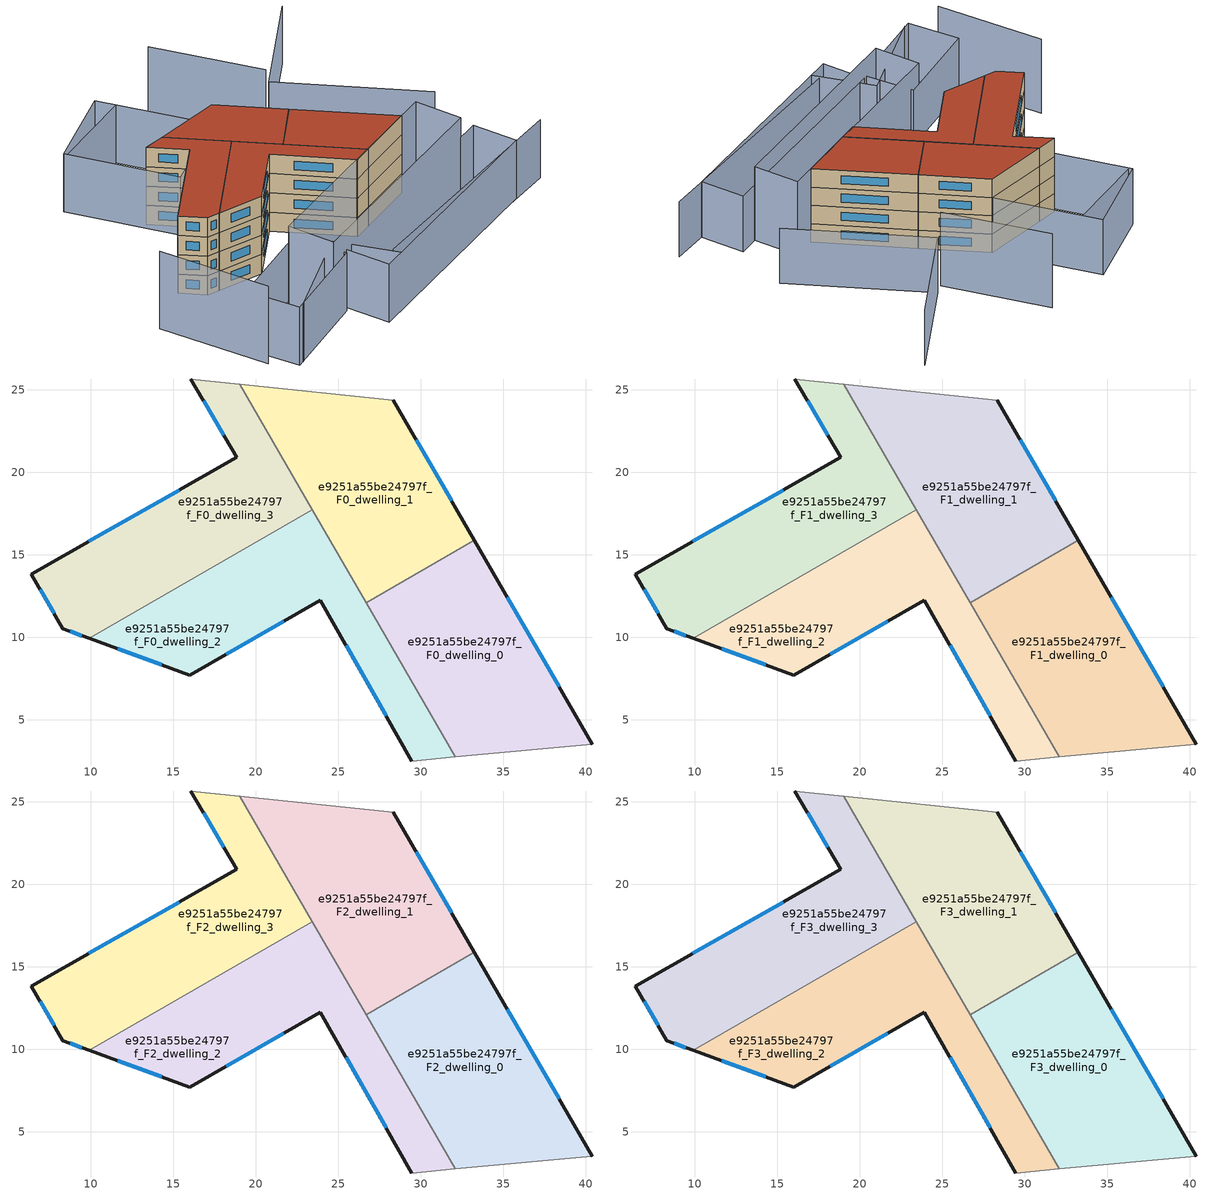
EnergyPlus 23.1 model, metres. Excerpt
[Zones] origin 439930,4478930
e9251a55be24797f_F0_dwelling_0
 floor ground (EU_floor_Construction): 33.25,15.9 40.4,3.54 32.08,2.76 26.68,12.1 z0
 wall outside (EU_wall_Construction): 40.4,3.54 33.25,15.9 z0:3
 wall adiabatic (EU_wall_Construction): 32.08,2.76 40.4,3.54 z0:3
 wall to e9251a55be24797f_F0_dwelling_1 (EU_wall_Construction): 33.25,15.9 26.68,12.1 z0:3
 wall to e9251a55be24797f_F0_dwelling_2 (EU_wall_Construction): 26.68,12.1 32.08,2.76 z0:3
 window (EU_Window_Construction): 38.39,7.01 35.25,12.43 z0.84:2.16
e9251a55be24797f_F0_dwelling_1
 floor ground (EU_floor_Construction): 28.34,24.37 33.25,15.9 26.68,12.1 19.03,25.35 z0
 wall outside (EU_wall_Construction): 33.25,15.9 28.34,24.37 z0:3
 wall adiabatic (EU_wall_Construction): 28.34,24.37 19.03,25.35 z0:3
 wall to e9251a55be24797f_F0_dwelling_3 (EU_wall_Construction): 19.03,25.35 23.42,17.74 z0:3
 wall to e9251a55be24797f_F0_dwelling_2 (EU_wall_Construction): 23.42,17.74 26.68,12.1 z0:3
 window (EU_Window_Construction): 31.87,18.28 29.72,21.99 z0.84:2.16
e9251a55be24797f_F0_dwelling_2
 floor ground (EU_floor_Construction): 23.42,17.74 32.08,2.76 29.46,2.51 23.92,12.26 16.01,7.72 9.93,9.95 z0
 wall outside (EU_wall_Construction): 9.93,9.95 16.01,7.72 23.92,12.26 29.46,2.51 z0:3
 wall adiabatic (EU_wall_Construction): 29.46,2.51 32.08,2.76 z0:3
 wall to e9251a55be24797f_F0_dwelling_3 (EU_wall_Construction): 23.42,17.74 9.93,9.95 z0:3
 window (EU_Window_Construction): 25.48,9.52 27.9,5.25 / 18.23,8.99 21.7,10.99 / 11.64,9.32 14.3,8.34 z0.84:2.16
e9251a55be24797f_F0_dwelling_3
 floor ground (EU_floor_Construction): 19.03,25.35 23.42,17.74 9.93,9.95 8.32,10.53 6.4,13.83 18.85,20.92 16.07,25.66 z0
 wall outside (EU_wall_Construction): 16.07,25.66 18.85,20.92 6.4,13.83 8.32,10.53 9.93,9.95 z0:3
 wall adiabatic (EU_wall_Construction): 19.03,25.35 16.07,25.66 z0:3
 window (EU_Window_Construction): 16.85,24.33 18.07,22.25 / 8.77,10.37 9.48,10.11 / 6.94,12.91 7.78,11.46 / 15.36,18.93 9.9,15.82 z0.84:2.16
e9251a55be24797f_F1_dwelling_0
 floor to e9251a55be24797f_F0_dwelling_0 (EU_floor_Construction): 33.25,15.9 40.4,3.54 32.08,2.76 26.68,12.1 z3
 wall outside (EU_wall_Construction): 40.4,3.54 33.25,15.9 z3:6
 wall adiabatic (EU_wall_Construction): 32.08,2.76 40.4,3.54 z3:6
 wall to e9251a55be24797f_F1_dwelling_1 (EU_wall_Construction): 33.25,15.9 26.68,12.1 z3:6
 wall to e9251a55be24797f_F1_dwelling_2 (EU_wall_Construction): 26.68,12.1 32.08,2.76 z3:6
 window (EU_Window_Construction): 38.39,7.01 35.25,12.43 z3.84:5.16
e9251a55be24797f_F1_dwelling_1
 floor to e9251a55be24797f_F0_dwelling_1 (EU_floor_Construction): 28.34,24.37 33.25,15.9 26.68,12.1 19.03,25.35 z3
 wall outside (EU_wall_Construction): 33.25,15.9 28.34,24.37 z3:6
 wall adiabatic (EU_wall_Construction): 28.34,24.37 19.03,25.35 z3:6
 wall to e9251a55be24797f_F1_dwelling_3 (EU_wall_Construction): 19.03,25.35 23.42,17.74 z3:6
 wall to e9251a55be24797f_F1_dwelling_2 (EU_wall_Construction): 23.42,17.74 26.68,12.1 z3:6
 window (EU_Window_Construction): 31.87,18.28 29.72,21.99 z3.84:5.16
e9251a55be24797f_F1_dwelling_2
 floor to e9251a55be24797f_F0_dwelling_2 (EU_floor_Construction): 23.42,17.74 32.08,2.76 29.46,2.51 23.92,12.26 16.01,7.72 9.93,9.95 z3
 wall outside (EU_wall_Construction): 9.93,9.95 16.01,7.72 23.92,12.26 29.46,2.51 z3:6
 wall adiabatic (EU_wall_Construction): 29.46,2.51 32.08,2.76 z3:6
 wall to e9251a55be24797f_F1_dwelling_3 (EU_wall_Construction): 23.42,17.74 9.93,9.95 z3:6
 window (EU_Window_Construction): 25.48,9.52 27.9,5.25 / 18.23,8.99 21.7,10.99 / 11.64,9.32 14.3,8.34 z3.84:5.16
e9251a55be24797f_F1_dwelling_3
 floor to e9251a55be24797f_F0_dwelling_3 (EU_floor_Construction): 19.03,25.35 23.42,17.74 9.93,9.95 8.32,10.53 6.4,13.83 18.85,20.92 16.07,25.66 z3
 wall outside (EU_wall_Construction): 16.07,25.66 18.85,20.92 6.4,13.83 8.32,10.53 9.93,9.95 z3:6
 wall adiabatic (EU_wall_Construction): 19.03,25.35 16.07,25.66 z3:6
 window (EU_Window_Construction): 16.85,24.33 18.07,22.25 / 8.77,10.37 9.48,10.11 / 6.94,12.91 7.78,11.46 / 15.36,18.93 9.9,15.82 z3.84:5.16
e9251a55be24797f_F2_dwelling_0
 floor to e9251a55be24797f_F1_dwelling_0 (EU_floor_Construction): 33.25,15.9 40.4,3.54 32.08,2.76 26.68,12.1 z6
 wall outside (EU_wall_Construction): 40.4,3.54 33.25,15.9 z6:9
 wall adiabatic (EU_wall_Construction): 32.08,2.76 40.4,3.54 z6:9
 wall to e9251a55be24797f_F2_dwelling_1 (EU_wall_Construction): 33.25,15.9 26.68,12.1 z6:9
 wall to e9251a55be24797f_F2_dwelling_2 (EU_wall_Construction): 26.68,12.1 32.08,2.76 z6:9
 window (EU_Window_Construction): 38.39,7.01 35.25,12.43 z6.84:8.16
e9251a55be24797f_F2_dwelling_1
 floor to e9251a55be24797f_F1_dwelling_1 (EU_floor_Construction): 28.34,24.37 33.25,15.9 26.68,12.1 19.03,25.35 z6
 wall outside (EU_wall_Construction): 33.25,15.9 28.34,24.37 z6:9
 wall adiabatic (EU_wall_Construction): 28.34,24.37 19.03,25.35 z6:9
 wall to e9251a55be24797f_F2_dwelling_3 (EU_wall_Construction): 19.03,25.35 23.42,17.74 z6:9
 wall to e9251a55be24797f_F2_dwelling_2 (EU_wall_Construction): 23.42,17.74 26.68,12.1 z6:9
 window (EU_Window_Construction): 31.87,18.28 29.72,21.99 z6.84:8.16
e9251a55be24797f_F2_dwelling_2
 floor to e9251a55be24797f_F1_dwelling_2 (EU_floor_Construction): 23.42,17.74 32.08,2.76 29.46,2.51 23.92,12.26 16.01,7.72 9.93,9.95 z6
 wall outside (EU_wall_Construction): 9.93,9.95 16.01,7.72 23.92,12.26 29.46,2.51 z6:9
 wall adiabatic (EU_wall_Construction): 29.46,2.51 32.08,2.76 z6:9
 wall to e9251a55be24797f_F2_dwelling_3 (EU_wall_Construction): 23.42,17.74 9.93,9.95 z6:9
 window (EU_Window_Construction): 25.48,9.52 27.9,5.25 / 18.23,8.99 21.7,10.99 / 11.64,9.32 14.3,8.34 z6.84:8.16
e9251a55be24797f_F2_dwelling_3
 floor to e9251a55be24797f_F1_dwelling_3 (EU_floor_Construction): 19.03,25.35 23.42,17.74 9.93,9.95 8.32,10.53 6.4,13.83 18.85,20.92 16.07,25.66 z6
 wall outside (EU_wall_Construction): 16.07,25.66 18.85,20.92 6.4,13.83 8.32,10.53 9.93,9.95 z6:9
 wall adiabatic (EU_wall_Construction): 19.03,25.35 16.07,25.66 z6:9
 window (EU_Window_Construction): 16.85,24.33 18.07,22.25 / 8.77,10.37 9.48,10.11 / 6.94,12.91 7.78,11.46 / 15.36,18.93 9.9,15.82 z6.84:8.16
e9251a55be24797f_F3_dwelling_0
 floor to e9251a55be24797f_F2_dwelling_0 (EU_floor_Construction): 33.25,15.9 40.4,3.54 32.08,2.76 26.68,12.1 z9
 wall outside (EU_wall_Construction): 40.4,3.54 33.25,15.9 z9:12
 wall adiabatic (EU_wall_Construction): 32.08,2.76 40.4,3.54 z9:12
 wall to e9251a55be24797f_F3_dwelling_1 (EU_wall_Construction): 33.25,15.9 26.68,12.1 z9:12
 wall to e9251a55be24797f_F3_dwelling_2 (EU_wall_Construction): 26.68,12.1 32.08,2.76 z9:12
 window (EU_Window_Construction): 38.39,7.01 35.25,12.43 z9.84:11.16
 roof outside (EU_roof_Construction): 40.4,3.54 33.25,15.9 26.68,12.1 32.08,2.76 z12
e9251a55be24797f_F3_dwelling_1
 floor to e9251a55be24797f_F2_dwelling_1 (EU_floor_Construction): 28.34,24.37 33.25,15.9 26.68,12.1 19.03,25.35 z9
 wall outside (EU_wall_Construction): 33.25,15.9 28.34,24.37 z9:12
 wall adiabatic (EU_wall_Construction): 28.34,24.37 19.03,25.35 z9:12
 wall to e9251a55be24797f_F3_dwelling_3 (EU_wall_Construction): 19.03,25.35 23.42,17.74 z9:12
 wall to e9251a55be24797f_F3_dwelling_2 (EU_wall_Construction): 23.42,17.74 26.68,12.1 z9:12
 window (EU_Window_Construction): 31.87,18.28 29.72,21.99 z9.84:11.16
 roof outside (EU_roof_Construction): 33.25,15.9 28.34,24.37 19.03,25.35 26.68,12.1 z12
e9251a55be24797f_F3_dwelling_2
 floor to e9251a55be24797f_F2_dwelling_2 (EU_floor_Construction): 23.42,17.74 32.08,2.76 29.46,2.51 23.92,12.26 16.01,7.72 9.93,9.95 z9
 wall outside (EU_wall_Construction): 9.93,9.95 16.01,7.72 23.92,12.26 29.46,2.51 z9:12
 wall adiabatic (EU_wall_Construction): 29.46,2.51 32.08,2.76 z9:12
 wall to e9251a55be24797f_F3_dwelling_3 (EU_wall_Construction): 23.42,17.74 9.93,9.95 z9:12
 window (EU_Window_Construction): 25.48,9.52 27.9,5.25 / 18.23,8.99 21.7,10.99 / 11.64,9.32 14.3,8.34 z9.84:11.16
 roof outside (EU_roof_Construction): 32.08,2.76 23.42,17.74 9.93,9.95 16.01,7.72 23.92,12.26 29.46,2.51 z12
e9251a55be24797f_F3_dwelling_3
 floor to e9251a55be24797f_F2_dwelling_3 (EU_floor_Construction): 19.03,25.35 23.42,17.74 9.93,9.95 8.32,10.53 6.4,13.83 18.85,20.92 16.07,25.66 z9
 wall outside (EU_wall_Construction): 16.07,25.66 18.85,20.92 6.4,13.83 8.32,10.53 9.93,9.95 z9:12
 wall adiabatic (EU_wall_Construction): 19.03,25.35 16.07,25.66 z9:12
 window (EU_Window_Construction): 16.85,24.33 18.07,22.25 / 8.77,10.37 9.48,10.11 / 6.94,12.91 7.78,11.46 / 15.36,18.93 9.9,15.82 z9.84:11.16
 roof outside (EU_roof_Construction): 23.42,17.74 19.03,25.35 16.07,25.66 18.85,20.92 6.4,13.83 8.32,10.53 9.93,9.95 z12
shading: 19.81,-9.9 53.21,-8.65 / 50.33,5.59 39.9,23.82 / 39.9,23.82 54.08,31.93 / 3.7,-7.53 16.73,-2.71 / 16.73,-2.71 19.85,-11.13 / 24.52,36.46 12.6,35.23 / 47.84,-8.85 16.85,-11.39 / 16.85,-11.39 16.33,-5.04 / 16.33,-5.04 47.32,-2.5 / 47.32,-2.5 47.84,-8.85 / 16.81,20.83 12.26,35.68 / 12.26,35.68 23.79,39.22 / 23.79,39.22 28.34,24.37 / 28.34,24.37 16.81,20.83 / 15.83,-5.58 2.86,-7.6 / 2.86,-7.6 1.71,-0.18 / 1.71,-0.18 14.68,1.83 / 14.68,1.83 15.83,-5.58 z0:9; 38.35,23.18 33.73,38.06 / -1.05,11.24 0.78,-4.22 / 44.33,-2.74 13.31,-5.36 / 13.31,-5.36 12.75,1.21 / 12.75,1.21 43.78,3.83 / 43.78,3.83 44.33,-2.74 z0:12
[Building]
EU S2 Campaign: North Axis=0; Terrain=City; Solar Distribution=FullExterior
[Site:Location]
Madrid: Latitude=40.5; Longitude=-3.5; Time Zone=1; Elevation=609
[SizingPeriod:WeatherFileDays]
AnnualSizingPeriod: Begin Month=1; Begin Day of Month=1; End Month=12; End Day of Month=31; Day of Week for Start Day=Monday; Use Weather File Daylight Saving Period=No; Use Weather File Rain and Snow Indicators=No
[MATERIAL]
EU_InternalMass_Material: Roughness=MediumRough; Thickness=0.1; Conductivity=1; Density=1800; Specific Heat=900; Thermal Absorptance=0.9; Solar Absorptance=0.7; Visible Absorptance=0.7
[MATERIAL:NOMASS] Roughness=MediumRough; Thermal Absorptance=0.9; Solar Absorptance=0.7; Visible Absorptance=0.7
Name | Thermal Resistance
EU_wall_NoMass; EU_roof_NoMass | 2.16768
EU_floor_NoMass | 1.14339
[WINDOWMATERIAL:SIMPLEGLAZINGSYSTEM]
EU_Window_SimpleGlazing: UFactor=3.23888; Solar Heat Gain Coefficient=0.85; Visible Transmittance=0.85
[CONSTRUCTION]
EU_wall_Construction: EU_wall_NoMass
EU_roof_Construction: EU_roof_NoMass
EU_floor_Construction: EU_floor_NoMass
EU_Window_Construction: EU_Window_SimpleGlazing
EU_InternalMass_Construction: EU_InternalMass_Material
[ZONE] Type=1; Multiplier=1; Ceiling Height=autocalculate; Floor Area=autocalculate; Part of Total Floor Area=Yes
Name | Volume
e9251a55be24797f_F0_dwelling_0; e9251a55be24797f_F1_dwelling_0; e9251a55be24797f_F2_dwelling_0; e9251a55be24797f_F3_dwelling_0 | 285.082
e9251a55be24797f_F0_dwelling_1; e9251a55be24797f_F1_dwelling_1; e9251a55be24797f_F2_dwelling_1; e9251a55be24797f_F3_dwelling_1; e9251a55be24797f_F0_dwelling_2; e9251a55be24797f_F1_dwelling_2; e9251a55be24797f_F2_dwelling_2; e9251a55be24797f_F3_dwelling_2 | 285.08
e9251a55be24797f_F0_dwelling_3 | 285.101
e9251a55be24797f_F1_dwelling_3; e9251a55be24797f_F2_dwelling_3; e9251a55be24797f_F3_dwelling_3 | 285.1
[INTERNALMASS] Construction=EU_InternalMass_Construction
Name | Zone or ZoneList | Surface Area
e9251a55be24797f_F0_dwelling_0_EU_InternalMass | e9251a55be24797f_F0_dwelling_0 | 95.0291
e9251a55be24797f_F0_dwelling_1_EU_InternalMass | e9251a55be24797f_F0_dwelling_1 | 95.0286
e9251a55be24797f_F0_dwelling_2_EU_InternalMass | e9251a55be24797f_F0_dwelling_2 | 95.0277
e9251a55be24797f_F0_dwelling_3_EU_InternalMass | e9251a55be24797f_F0_dwelling_3 | 95.0332
e9251a55be24797f_F1_dwelling_0_EU_InternalMass | e9251a55be24797f_F1_dwelling_0 | 95.0291
e9251a55be24797f_F1_dwelling_1_EU_InternalMass | e9251a55be24797f_F1_dwelling_1 | 95.0286
e9251a55be24797f_F1_dwelling_2_EU_InternalMass | e9251a55be24797f_F1_dwelling_2 | 95.0277
e9251a55be24797f_F1_dwelling_3_EU_InternalMass | e9251a55be24797f_F1_dwelling_3 | 95.0332
e9251a55be24797f_F2_dwelling_0_EU_InternalMass | e9251a55be24797f_F2_dwelling_0 | 95.0291
e9251a55be24797f_F2_dwelling_1_EU_InternalMass | e9251a55be24797f_F2_dwelling_1 | 95.0286
e9251a55be24797f_F2_dwelling_2_EU_InternalMass | e9251a55be24797f_F2_dwelling_2 | 95.0277
e9251a55be24797f_F2_dwelling_3_EU_InternalMass | e9251a55be24797f_F2_dwelling_3 | 95.0332
e9251a55be24797f_F3_dwelling_0_EU_InternalMass | e9251a55be24797f_F3_dwelling_0 | 95.0291
e9251a55be24797f_F3_dwelling_1_EU_InternalMass | e9251a55be24797f_F3_dwelling_1 | 95.0286
e9251a55be24797f_F3_dwelling_2_EU_InternalMass | e9251a55be24797f_F3_dwelling_2 | 95.0277
e9251a55be24797f_F3_dwelling_3_EU_InternalMass | e9251a55be24797f_F3_dwelling_3 | 95.0332
[OTHEREQUIPMENT] Fuel Type=Electricity; Design Level Calculation Method=Watts/Area; Power per Zone Floor Area=1; Fraction Latent=0; Fraction Radiant=0; Fraction Lost=0; Carbon Dioxide Generation Rate=0; EndUse Subcategory=EU_Step8_InternalGains
Name | Zone or ZoneList or Space or SpaceList | Schedule
EU_Step8_InternalGain_e9251a55be24797f_F0_dwelling_0_f000 | e9251a55be24797f_F0_dwelling_0 | EU_Step8_GainSchedule_e9251a55be24797f_F0_dwelling_0_f000
EU_Step8_InternalGain_e9251a55be24797f_F0_dwelling_1_f000 | e9251a55be24797f_F0_dwelling_1 | EU_Step8_GainSchedule_e9251a55be24797f_F0_dwelling_1_f000
EU_Step8_InternalGain_e9251a55be24797f_F0_dwelling_2_f000 | e9251a55be24797f_F0_dwelling_2 | EU_Step8_GainSchedule_e9251a55be24797f_F0_dwelling_2_f000
EU_Step8_InternalGain_e9251a55be24797f_F0_dwelling_3_f000 | e9251a55be24797f_F0_dwelling_3 | EU_Step8_GainSchedule_e9251a55be24797f_F0_dwelling_3_f000
EU_Step8_InternalGain_e9251a55be24797f_F1_dwelling_0_f000 | e9251a55be24797f_F1_dwelling_0 | EU_Step8_GainSchedule_e9251a55be24797f_F1_dwelling_0_f000
EU_Step8_InternalGain_e9251a55be24797f_F1_dwelling_1_f000 | e9251a55be24797f_F1_dwelling_1 | EU_Step8_GainSchedule_e9251a55be24797f_F1_dwelling_1_f000
EU_Step8_InternalGain_e9251a55be24797f_F1_dwelling_2_f000 | e9251a55be24797f_F1_dwelling_2 | EU_Step8_GainSchedule_e9251a55be24797f_F1_dwelling_2_f000
EU_Step8_InternalGain_e9251a55be24797f_F1_dwelling_3_f000 | e9251a55be24797f_F1_dwelling_3 | EU_Step8_GainSchedule_e9251a55be24797f_F1_dwelling_3_f000
EU_Step8_InternalGain_e9251a55be24797f_F2_dwelling_0_f000 | e9251a55be24797f_F2_dwelling_0 | EU_Step8_GainSchedule_e9251a55be24797f_F2_dwelling_0_f000
EU_Step8_InternalGain_e9251a55be24797f_F2_dwelling_1_f000 | e9251a55be24797f_F2_dwelling_1 | EU_Step8_GainSchedule_e9251a55be24797f_F2_dwelling_1_f000
EU_Step8_InternalGain_e9251a55be24797f_F2_dwelling_2_f000 | e9251a55be24797f_F2_dwelling_2 | EU_Step8_GainSchedule_e9251a55be24797f_F2_dwelling_2_f000
EU_Step8_InternalGain_e9251a55be24797f_F2_dwelling_3_f000 | e9251a55be24797f_F2_dwelling_3 | EU_Step8_GainSchedule_e9251a55be24797f_F2_dwelling_3_f000
EU_Step8_InternalGain_e9251a55be24797f_F3_dwelling_0_f000 | e9251a55be24797f_F3_dwelling_0 | EU_Step8_GainSchedule_e9251a55be24797f_F3_dwelling_0_f000
EU_Step8_InternalGain_e9251a55be24797f_F3_dwelling_1_f000 | e9251a55be24797f_F3_dwelling_1 | EU_Step8_GainSchedule_e9251a55be24797f_F3_dwelling_1_f000
EU_Step8_InternalGain_e9251a55be24797f_F3_dwelling_2_f000 | e9251a55be24797f_F3_dwelling_2 | EU_Step8_GainSchedule_e9251a55be24797f_F3_dwelling_2_f000
EU_Step8_InternalGain_e9251a55be24797f_F3_dwelling_3_f000 | e9251a55be24797f_F3_dwelling_3 | EU_Step8_GainSchedule_e9251a55be24797f_F3_dwelling_3_f000
[ZONEVENTILATION:DESIGNFLOWRATE] Schedule=EU_AlwaysOn; Design Flow Rate Calculation Method=AirChanges/Hour; Air Changes per Hour=0.480546; Ventilation Type=Natural; Fan Pressure Rise=0; Fan Total Efficiency=1; Constant Term Coefficient=1; Temperature Term Coefficient=0; Velocity Term Coefficient=0; Velocity Squared Term Coefficient=0; Minimum Indoor Temperature=-100; Maximum Indoor Temperature=100; Delta Temperature=-100; Minimum Outdoor Temperature=-100; Maximum Outdoor Temperature=100; Maximum Wind Speed=40
Name | Zone or ZoneList or Space or SpaceList
EU_ConstantAir_e9251a55be24797f_F0_dwelling_0 | e9251a55be24797f_F0_dwelling_0
EU_ConstantAir_e9251a55be24797f_F0_dwelling_1 | e9251a55be24797f_F0_dwelling_1
EU_ConstantAir_e9251a55be24797f_F0_dwelling_2 | e9251a55be24797f_F0_dwelling_2
EU_ConstantAir_e9251a55be24797f_F0_dwelling_3 | e9251a55be24797f_F0_dwelling_3
EU_ConstantAir_e9251a55be24797f_F1_dwelling_0 | e9251a55be24797f_F1_dwelling_0
EU_ConstantAir_e9251a55be24797f_F1_dwelling_1 | e9251a55be24797f_F1_dwelling_1
EU_ConstantAir_e9251a55be24797f_F1_dwelling_2 | e9251a55be24797f_F1_dwelling_2
EU_ConstantAir_e9251a55be24797f_F1_dwelling_3 | e9251a55be24797f_F1_dwelling_3
EU_ConstantAir_e9251a55be24797f_F2_dwelling_0 | e9251a55be24797f_F2_dwelling_0
EU_ConstantAir_e9251a55be24797f_F2_dwelling_1 | e9251a55be24797f_F2_dwelling_1
EU_ConstantAir_e9251a55be24797f_F2_dwelling_2 | e9251a55be24797f_F2_dwelling_2
EU_ConstantAir_e9251a55be24797f_F2_dwelling_3 | e9251a55be24797f_F2_dwelling_3
EU_ConstantAir_e9251a55be24797f_F3_dwelling_0 | e9251a55be24797f_F3_dwelling_0
EU_ConstantAir_e9251a55be24797f_F3_dwelling_1 | e9251a55be24797f_F3_dwelling_1
EU_ConstantAir_e9251a55be24797f_F3_dwelling_2 | e9251a55be24797f_F3_dwelling_2
EU_ConstantAir_e9251a55be24797f_F3_dwelling_3 | e9251a55be24797f_F3_dwelling_3
[HVACTEMPLATE:THERMOSTAT] Constant Heating Setpoint=20; Constant Cooling Setpoint=50
EU_HeatOnly_e9251a55be24797f_F0_dwelling_0; EU_HeatOnly_e9251a55be24797f_F0_dwelling_1; EU_HeatOnly_e9251a55be24797f_F0_dwelling_2; EU_HeatOnly_e9251a55be24797f_F0_dwelling_3; EU_HeatOnly_e9251a55be24797f_F1_dwelling_0; EU_HeatOnly_e9251a55be24797f_F1_dwelling_1; EU_HeatOnly_e9251a55be24797f_F1_dwelling_2; EU_HeatOnly_e9251a55be24797f_F1_dwelling_3; EU_HeatOnly_e9251a55be24797f_F2_dwelling_0; EU_HeatOnly_e9251a55be24797f_F2_dwelling_1; EU_HeatOnly_e9251a55be24797f_F2_dwelling_2; EU_HeatOnly_e9251a55be24797f_F2_dwelling_3; EU_HeatOnly_e9251a55be24797f_F3_dwelling_0; EU_HeatOnly_e9251a55be24797f_F3_dwelling_1; EU_HeatOnly_e9251a55be24797f_F3_dwelling_2; EU_HeatOnly_e9251a55be24797f_F3_dwelling_3
[HVACTEMPLATE:ZONE:IDEALLOADSAIRSYSTEM] System Availability Schedule=EU_AlwaysOn; Maximum Heating Supply Air Temperature=50; Minimum Cooling Supply Air Temperature=13; Maximum Heating Supply Air Humidity Ratio=0.0156; Minimum Cooling Supply Air Humidity Ratio=0.0077; Heating Limit=NoLimit; Cooling Limit=NoLimit; Heating Availability Schedule=EU_AlwaysOn; Cooling Availability Schedule=EU_CoolingOff; Dehumidification Control Type=ConstantSensibleHeatRatio; Cooling Sensible Heat Ratio=0.7; Dehumidification Setpoint=60; Humidification Control Type=None; Humidification Setpoint=30; Outdoor Air Method=None; Outdoor Air Flow Rate per Person=0.00944; Outdoor Air Flow Rate per Zone Floor Area=0; Outdoor Air Flow Rate per Zone=0; Demand Controlled Ventilation Type=None; Outdoor Air Economizer Type=NoEconomizer; Heat Recovery Type=None; Sensible Heat Recovery Effectiveness=0.7; Latent Heat Recovery Effectiveness=0.65
Name | Template Thermostat
e9251a55be24797f_F0_dwelling_0 | EU_HeatOnly_e9251a55be24797f_F0_dwelling_0
e9251a55be24797f_F0_dwelling_1 | EU_HeatOnly_e9251a55be24797f_F0_dwelling_1
e9251a55be24797f_F0_dwelling_2 | EU_HeatOnly_e9251a55be24797f_F0_dwelling_2
e9251a55be24797f_F0_dwelling_3 | EU_HeatOnly_e9251a55be24797f_F0_dwelling_3
e9251a55be24797f_F1_dwelling_0 | EU_HeatOnly_e9251a55be24797f_F1_dwelling_0
e9251a55be24797f_F1_dwelling_1 | EU_HeatOnly_e9251a55be24797f_F1_dwelling_1
e9251a55be24797f_F1_dwelling_2 | EU_HeatOnly_e9251a55be24797f_F1_dwelling_2
e9251a55be24797f_F1_dwelling_3 | EU_HeatOnly_e9251a55be24797f_F1_dwelling_3
e9251a55be24797f_F2_dwelling_0 | EU_HeatOnly_e9251a55be24797f_F2_dwelling_0
e9251a55be24797f_F2_dwelling_1 | EU_HeatOnly_e9251a55be24797f_F2_dwelling_1
e9251a55be24797f_F2_dwelling_2 | EU_HeatOnly_e9251a55be24797f_F2_dwelling_2
e9251a55be24797f_F2_dwelling_3 | EU_HeatOnly_e9251a55be24797f_F2_dwelling_3
e9251a55be24797f_F3_dwelling_0 | EU_HeatOnly_e9251a55be24797f_F3_dwelling_0
e9251a55be24797f_F3_dwelling_1 | EU_HeatOnly_e9251a55be24797f_F3_dwelling_1
e9251a55be24797f_F3_dwelling_2 | EU_HeatOnly_e9251a55be24797f_F3_dwelling_2
e9251a55be24797f_F3_dwelling_3 | EU_HeatOnly_e9251a55be24797f_F3_dwelling_3
[SIZING:ZONE] Zone Cooling Design Supply Air Temperature Input Method=SupplyAirTemperature; Zone Cooling Design Supply Air Temperature=13; Zone Heating Design Supply Air Temperature Input Method=SupplyAirTemperature; Zone Heating Design Supply Air Temperature=50; Zone Cooling Design Supply Air Humidity Ratio=0.008; Zone Heating Design Supply Air Humidity Ratio=0.008; Cooling Design Air Flow Method=DesignDay; Cooling Design Air Flow Rate=0; Cooling Minimum Air Flow per Zone Floor Area=0.000762; Cooling Minimum Air Flow=0; Cooling Minimum Air Flow Fraction=0.2; Heating Design Air Flow Method=DesignDay; Heating Design Air Flow Rate=0; Heating Maximum Air Flow per Zone Floor Area=0.002032; Heating Maximum Air Flow=0.141576; Heating Maximum Air Flow Fraction=0.3; Account for Dedicated Outdoor Air System=No; Dedicated Outdoor Air System Control Strategy=NeutralSupplyAir; Dedicated Outdoor Air Low Setpoint Temperature for Design=autosize; Dedicated Outdoor Air High Setpoint Temperature for Design=autosize; Zone Load Sizing Method=Sensible Load Only No Latent Load; Zone Latent Cooling Design Supply Air Humidity Ratio Input Method=HumidityRatioDifference; Zone Cooling Design Supply Air Humidity Ratio Difference=0.005; Zone Latent Heating Design Supply Air Humidity Ratio Input Method=HumidityRatioDifference; Zone Humidification Design Supply Air Humidity Ratio Difference=0.005
e9251a55be24797f_F0_dwelling_0; e9251a55be24797f_F0_dwelling_1; e9251a55be24797f_F0_dwelling_2; e9251a55be24797f_F0_dwelling_3; e9251a55be24797f_F1_dwelling_0; e9251a55be24797f_F1_dwelling_1; e9251a55be24797f_F1_dwelling_2; e9251a55be24797f_F1_dwelling_3; e9251a55be24797f_F2_dwelling_0; e9251a55be24797f_F2_dwelling_1; e9251a55be24797f_F2_dwelling_2; e9251a55be24797f_F2_dwelling_3; e9251a55be24797f_F3_dwelling_0; e9251a55be24797f_F3_dwelling_1; e9251a55be24797f_F3_dwelling_2; e9251a55be24797f_F3_dwelling_3
[SCHEDULE:CONSTANT]
Name | Hourly Value
EU_AlwaysOn | 1
EU_CoolingOff | 0
[SCHEDULE:FILE] Column Number=1; Rows to Skip at Top=0; Number of Hours of Data=8760; Column Separator=Comma; Interpolate to Timestep=No; Minutes per Item=60; Adjust Schedule for Daylight Savings=Yes
Name | File
EU_Step8_GainSchedule_e9251a55be24797f_F0_dwelling_0_f000 | ../../schedules/e9251a55be24797f/e9251a55be24797f_F0_dwelling_0_f000_gain.csv
EU_Step8_GainSchedule_e9251a55be24797f_F0_dwelling_1_f000 | ../../schedules/e9251a55be24797f/e9251a55be24797f_F0_dwelling_1_f000_gain.csv
EU_Step8_GainSchedule_e9251a55be24797f_F0_dwelling_2_f000 | ../../schedules/e9251a55be24797f/e9251a55be24797f_F0_dwelling_2_f000_gain.csv
EU_Step8_GainSchedule_e9251a55be24797f_F0_dwelling_3_f000 | ../../schedules/e9251a55be24797f/e9251a55be24797f_F0_dwelling_3_f000_gain.csv
EU_Step8_GainSchedule_e9251a55be24797f_F1_dwelling_0_f000 | ../../schedules/e9251a55be24797f/e9251a55be24797f_F1_dwelling_0_f000_gain.csv
EU_Step8_GainSchedule_e9251a55be24797f_F1_dwelling_1_f000 | ../../schedules/e9251a55be24797f/e9251a55be24797f_F1_dwelling_1_f000_gain.csv
EU_Step8_GainSchedule_e9251a55be24797f_F1_dwelling_2_f000 | ../../schedules/e9251a55be24797f/e9251a55be24797f_F1_dwelling_2_f000_gain.csv
EU_Step8_GainSchedule_e9251a55be24797f_F1_dwelling_3_f000 | ../../schedules/e9251a55be24797f/e9251a55be24797f_F1_dwelling_3_f000_gain.csv
EU_Step8_GainSchedule_e9251a55be24797f_F2_dwelling_0_f000 | ../../schedules/e9251a55be24797f/e9251a55be24797f_F2_dwelling_0_f000_gain.csv
EU_Step8_GainSchedule_e9251a55be24797f_F2_dwelling_1_f000 | ../../schedules/e9251a55be24797f/e9251a55be24797f_F2_dwelling_1_f000_gain.csv
EU_Step8_GainSchedule_e9251a55be24797f_F2_dwelling_2_f000 | ../../schedules/e9251a55be24797f/e9251a55be24797f_F2_dwelling_2_f000_gain.csv
EU_Step8_GainSchedule_e9251a55be24797f_F2_dwelling_3_f000 | ../../schedules/e9251a55be24797f/e9251a55be24797f_F2_dwelling_3_f000_gain.csv
EU_Step8_GainSchedule_e9251a55be24797f_F3_dwelling_0_f000 | ../../schedules/e9251a55be24797f/e9251a55be24797f_F3_dwelling_0_f000_gain.csv
EU_Step8_GainSchedule_e9251a55be24797f_F3_dwelling_1_f000 | ../../schedules/e9251a55be24797f/e9251a55be24797f_F3_dwelling_1_f000_gain.csv
EU_Step8_GainSchedule_e9251a55be24797f_F3_dwelling_2_f000 | ../../schedules/e9251a55be24797f/e9251a55be24797f_F3_dwelling_2_f000_gain.csv
EU_Step8_GainSchedule_e9251a55be24797f_F3_dwelling_3_f000 | ../../schedules/e9251a55be24797f/e9251a55be24797f_F3_dwelling_3_f000_gain.csv
